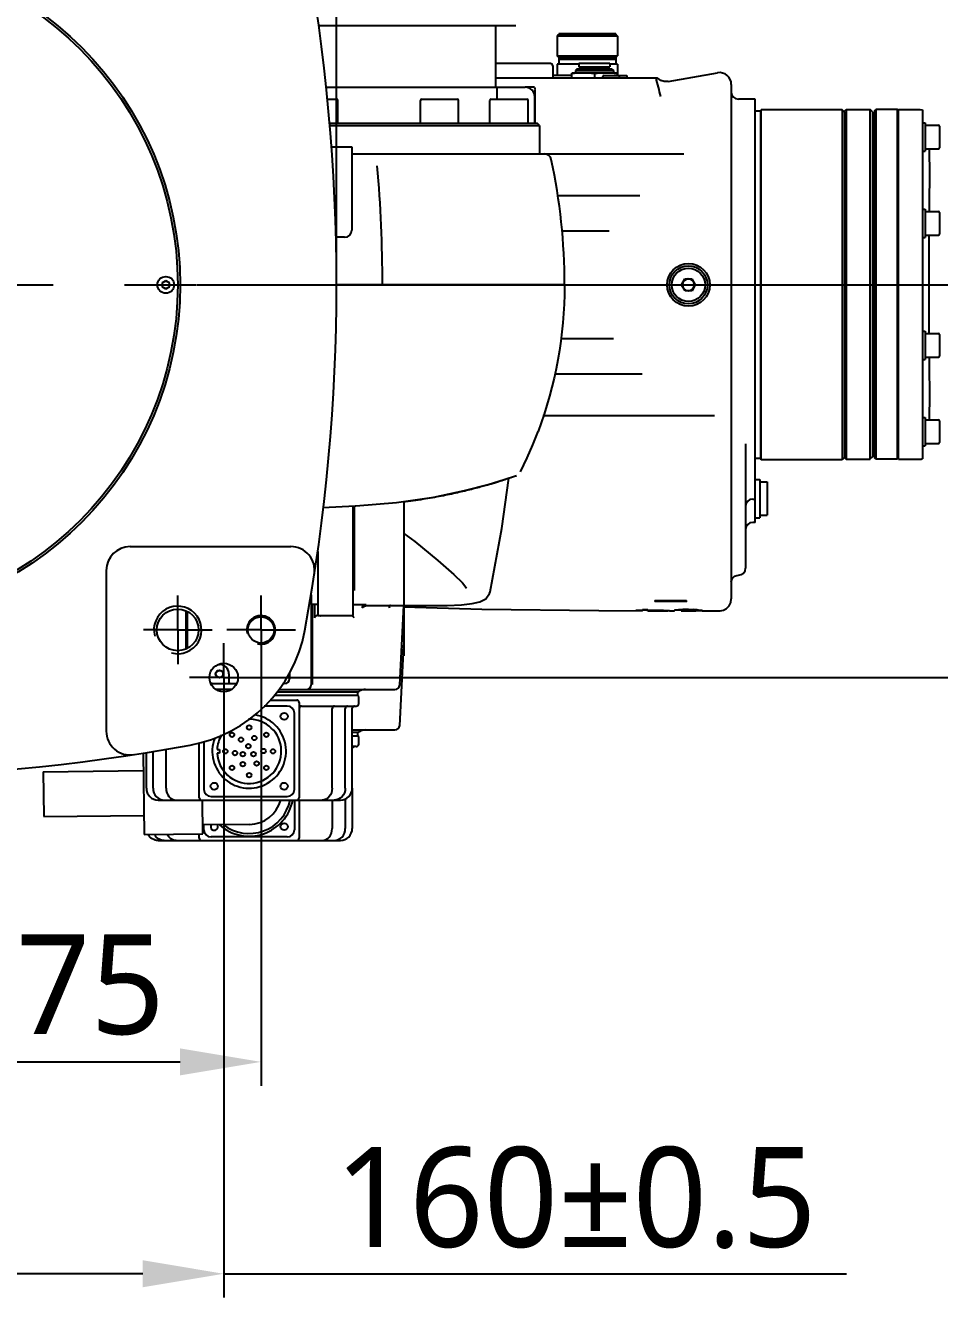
# Model space of a CAD drawing. Header units: millimetres. Extents: x 7426 to 8740, y 124 to 421.
# Drawn here: x 8008.53 to 8027.72, y 343.57 to 370.3 of the extents above; entities that cross this region are included whole.
import ezdxf

# ---------------------------------------------------------------- set-up
doc = ezdxf.new("R2010")
doc.units = ezdxf.units.MM
doc.linetypes.add('CENTER', pattern=[0.6, 0.375, -0.075, 0.075, -0.075])
for name, color, linetype in [('中心线', 7, 'Continuous'), ('外形图', 7, 'Continuous'), ('多重引线', 7, 'Continuous'), ('尺寸标注', 7, 'Continuous')]:
    doc.layers.add(name, color=color, linetype=linetype)
doc.styles.add('微软雅黑', font='msyh.ttc')
doc.dimstyles.new('尺寸标注_1_20比例', dxfattribs={"dimtxt": 2.1, "dimasz": 1.7, "dimexe": 0.5, "dimexo": 0.4, "dimgap": 0.5, "dimtad": 1, "dimdec": 1, "dimlfac": 20, "dimdsep": 46, "dimtxsty": '微软雅黑', "dimcen": 0.09, "dimadec": 0, "dimazin": 0, "dimtp": 0.01, "dimtm": 0.01, "dimtfac": 1, "dimtdec": 1, "dimtofl": 0, "dimtmove": 0, "dimatfit": 3, "dimfxl": 1, "dimtolj": 1, "dimarcsym": 0})

# ---------------------------------------------------------------- blocks, each defined once
blk = doc.blocks.new('*D992')
at = {"layer": 'Defpoints', "color": 0}
for p in [(8012.825, 373.095), (8028.594, 373.095), (8011.723, 364.845)]:
    blk.add_point(p, dxfattribs=at)
at = {"layer": '尺寸标注', "color": 0, "linetype": 'Continuous', "lineweight": -2}
for p, q in [((8028.594, 373.095), (8028.594, 386.177)), ((8013.225, 373.095), (8029.094, 373.095)), ((8028.594, 366.545), (8028.594, 371.395)), ((8012.123, 364.845), (8029.094, 364.845))]:
    blk.add_line(p, q, dxfattribs=at)
at = {"layer": '尺寸标注', "color": 0}
for points in [[(8028.877, 371.395), (8028.31, 371.395), (8028.594, 373.095)], [(8028.31, 366.545), (8028.877, 366.545), (8028.594, 364.845)]]:
    blk.add_solid(points, dxfattribs=at)
at = {"layer": '尺寸标注', "color": 0, "insert": (8025.911, 375.295), "char_height": 2.1, "attachment_point": 1, "rotation": 90, "style": '微软雅黑'}
blk.add_mtext('\\A1;\\A1;165{\\C256;±0.5}', dxfattribs=at)
blk = doc.blocks.new('*D993')
at = {"layer": 'Defpoints', "color": 0}
for p in [(8012.703, 373.095), (8012.689, 356.594), (8033.179, 356.594)]:
    blk.add_point(p, dxfattribs=at)
at = {"layer": '尺寸标注', "color": 0, "linetype": 'Continuous', "lineweight": -2}
for p, q in [((8033.179, 373.095), (8033.179, 386.271)), ((8013.103, 373.095), (8033.679, 373.095)), ((8033.179, 371.395), (8033.179, 358.294)), ((8013.089, 356.594), (8033.679, 356.594))]:
    blk.add_line(p, q, dxfattribs=at)
at = {"layer": '尺寸标注', "color": 0}
for points in [[(8033.462, 371.395), (8032.896, 371.395), (8033.179, 373.095)], [(8032.896, 358.294), (8033.462, 358.294), (8033.179, 356.594)]]:
    blk.add_solid(points, dxfattribs=at)
at = {"layer": '尺寸标注', "color": 0, "insert": (8030.507, 375.295), "char_height": 2.1, "attachment_point": 1, "rotation": 90, "style": '微软雅黑'}
blk.add_mtext('\\A1;\\A1;330{\\C256;±0.5}', dxfattribs=at)
blk = doc.blocks.new('*D994')
at = {"layer": 'Defpoints', "color": 0}
for p in [(8004.737, 357.756), (8013.473, 357.594), (8013.473, 348.519)]:
    blk.add_point(p, dxfattribs=at)
at = {"layer": '尺寸标注', "color": 0, "linetype": 'Continuous', "lineweight": -2}
for p, q in [((8004.737, 357.356), (8004.737, 348.019)), ((8013.473, 357.194), (8013.473, 348.019)), ((8006.437, 348.519), (8011.773, 348.519))]:
    blk.add_line(p, q, dxfattribs=at)
at = {"layer": '尺寸标注', "color": 0}
for points in [[(8006.437, 348.802), (8006.437, 348.236), (8004.737, 348.519)], [(8011.773, 348.236), (8011.773, 348.802), (8013.473, 348.519)]]:
    blk.add_solid(points, dxfattribs=at)
at = {"layer": '尺寸标注', "color": 0, "insert": (8009.105, 351.202), "char_height": 2.1, "attachment_point": 2, "style": '微软雅黑'}
blk.add_mtext('\\A1;\\A1;175', dxfattribs=at)
blk = doc.blocks.new('*D1231')
at = {"layer": 'Defpoints', "color": 0}
for p in [(8004.723, 364.845), (8012.689, 356.594), (8004.723, 344.067)]:
    blk.add_point(p, dxfattribs=at)
at = {"layer": '多重引线', "color": 0, "lineweight": -2}
for p, q in [((8004.723, 364.445), (8004.723, 343.567)), ((8012.689, 356.194), (8012.689, 343.567)), ((8010.989, 344.067), (8006.423, 344.067)), ((8012.689, 344.067), (8025.771, 344.067))]:
    blk.add_line(p, q, dxfattribs=at)
at = {"layer": '多重引线', "color": 0}
for points in [[(8006.423, 344.351), (8006.423, 343.784), (8004.723, 344.067)], [(8010.989, 343.784), (8010.989, 344.351), (8012.689, 344.067)]]:
    blk.add_solid(points, dxfattribs=at)
at = {"layer": '多重引线', "color": 0, "insert": (8020.08, 345.659), "char_height": 2.1, "attachment_point": 5, "style": '微软雅黑'}
blk.add_mtext('\\A1;\\A1;160±0.5', dxfattribs=at)
blk = doc.blocks.new('*D1245')
at = {"layer": 'Defpoints', "color": 0}
for p in [(8015.058, 388.664), (7992.822, 370.47), (8015.058, 364.845)]:
    blk.add_point(p, dxfattribs=at)
at = {"layer": '多重引线', "color": 0, "lineweight": -2}
for p, q in [((7992.822, 370.87), (7992.822, 389.164)), ((8015.058, 365.245), (8015.058, 389.164)), ((7994.522, 388.664), (8013.358, 388.664))]:
    blk.add_line(p, q, dxfattribs=at)
at = {"layer": '多重引线', "color": 0}
for points in [[(7994.522, 388.948), (7994.522, 388.381), (7992.822, 388.664)], [(8013.358, 388.381), (8013.358, 388.948), (8015.058, 388.664)]]:
    blk.add_solid(points, dxfattribs=at)
at = {"layer": '多重引线', "color": 0, "insert": (8003.94, 390.453), "char_height": 2.1, "attachment_point": 5, "style": '微软雅黑'}
blk.add_mtext('\\A1;\\A1;(444.7)', dxfattribs=at)

msp = doc.modelspace()

# ---------------------------------------------------------------- linework, layer by layer
at = {"layer": '中心线', "linetype": 'CENTER', "ltscale": 20}
msp.add_line((7989.6085, 364.8448), (8080.2305, 364.8448), dxfattribs=at)
at = {"layer": '外形图', "color": 0, "linetype": 'Continuous'}
for p, q in [((8014.6819, 370.2951), (8018.8231, 370.2951)), ((8018.3985, 370.2951), (8018.3985, 368.995)), ((8019.7136, 370.0951), (8019.6886, 370.0701)), ((8019.6886, 370.0701), (8019.6886, 369.6576)), ((8020.9586, 370.0701), (8019.6886, 370.0701)), ((8020.9336, 370.0951), (8019.7136, 370.0951)), ((8019.7261, 370.1201), (8019.7261, 370.0951)), ((8020.9211, 370.1201), (8019.7261, 370.1201)), ((8020.9211, 370.1201), (8020.9211, 370.0951)), ((8020.9336, 370.0951), (8020.9586, 370.0701)), ((8020.9586, 370.0701), (8020.9586, 369.6576)), ((8019.7261, 369.6201), (8019.6886, 369.6576)), ((8019.6886, 369.6576), (8020.9586, 369.6576)), ((8020.9211, 369.6201), (8020.9586, 369.6576)), ((8019.5486, 369.4951), (8018.3985, 369.4951)), ((8019.5986, 369.4451), (8019.5986, 369.195)), ((8019.6886, 369.4801), (8019.6886, 369.245)), ((8020.1486, 369.4801), (8019.6886, 369.4801)), ((8019.7261, 369.6201), (8019.7261, 369.4801)), ((8020.9211, 369.6201), (8019.7261, 369.6201)), ((8020.914, 369.5766), (8019.7332, 369.5766)), ((8020.1486, 369.4976), (8020.1486, 369.4226)), ((8020.7986, 369.4976), (8020.1486, 369.4976)), ((8020.1486, 369.4226), (8020.7986, 369.4226)), ((8020.2499, 369.4226), (8020.2499, 369.3776)), ((8020.6974, 369.4226), (8020.6974, 369.3776)), ((8020.7986, 369.4976), (8020.7986, 369.4226)), ((8020.9586, 369.4801), (8020.7986, 369.4801)), ((8020.9211, 369.6201), (8020.9211, 369.4801)), ((8020.9586, 369.4801), (8020.9586, 369.245)), ((8018.3985, 369.195), (8021.7902, 369.195)), ((8019.9986, 369.245), (8019.5986, 369.245)), ((8019.9986, 369.195), (8019.9986, 369.2951)), ((8020.9486, 369.2951), (8019.9986, 369.2951)), ((8020.1043, 369.3776), (8020.0736, 369.3469)), ((8020.0736, 369.3469), (8020.0736, 369.2951)), ((8020.0736, 369.3469), (8020.8736, 369.3469)), ((8020.843, 369.3776), (8020.1043, 369.3776)), ((8020.4736, 369.2754), (8020.4736, 369.195)), ((8020.6486, 369.195), (8020.6486, 369.22)), ((8020.6736, 369.245), (8021.1562, 369.245)), ((8020.843, 369.3776), (8020.8736, 369.3469)), ((8020.8736, 369.3469), (8020.8736, 369.2951)), ((8020.9486, 369.2951), (8020.9486, 369.245)), ((8020.9986, 369.195), (8020.9986, 369.22)), ((8021.1562, 369.245), (8021.1562, 369.195)), ((8021.8096, 369.1769), (8021.7914, 369.195)), ((8022.0259, 369.1175), (8023.0601, 369.3016)), ((8014.8333, 368.995), (8018.4235, 368.995)), ((8018.4235, 368.995), (8018.4235, 368.745)), ((8018.4235, 368.995), (8019.0226, 368.995)), ((8019.2141, 368.995), (8019.0226, 368.995)), ((8019.2226, 368.945), (8019.2226, 368.245)), ((8023.3488, 369.0546), (8023.3488, 358.2446)), ((8014.8621, 368.745), (8015.0606, 368.745)), ((8015.0856, 368.245), (8015.0856, 368.72)), ((8016.8186, 368.245), (8016.8186, 368.72)), ((8016.8436, 368.745), (8017.5936, 368.745)), ((8017.6186, 368.245), (8017.6186, 368.72)), ((8018.281, 368.245), (8018.281, 368.72)), ((8018.306, 368.745), (8019.056, 368.745)), ((8019.081, 368.245), (8019.081, 368.72)), ((8019.2226, 368.245), (8019.2226, 368.795)), ((8023.8488, 368.745), (8023.4988, 368.745)), ((8023.8488, 359.853), (8023.8488, 368.7449)), ((8023.9594, 368.495), (8023.8488, 368.495)), ((8023.9594, 368.495), (8023.9738, 368.52)), ((8023.9594, 368.495), (8023.9594, 361.1946)), ((8023.9738, 361.1696), (8023.9738, 368.52)), ((8025.6739, 368.52), (8023.9738, 368.52)), ((8025.6739, 368.52), (8025.6739, 361.1696)), ((8025.7239, 368.47), (8025.6739, 368.52)), ((8025.7118, 368.4807), (8025.7618, 368.5307)), ((8025.7239, 368.47), (8025.7239, 361.2196)), ((8025.7618, 368.5307), (8025.7618, 361.1825)), ((8025.7618, 368.5307), (8026.2618, 368.5307)), ((8026.2618, 361.1825), (8026.2618, 368.5307)), ((8026.3118, 368.4807), (8026.2618, 368.5307)), ((8026.3118, 368.4807), (8026.3118, 361.2317)), ((8026.3618, 368.5057), (8026.3868, 368.5307)), ((8026.3618, 361.2067), (8026.3618, 368.5056)), ((8026.3868, 368.5307), (8026.3868, 361.1817)), ((8026.8369, 368.5307), (8026.3868, 368.5307)), ((8026.8369, 361.1817), (8026.8369, 368.5307)), ((8026.8619, 368.5057), (8026.8369, 368.5307)), ((8026.8619, 361.1817), (8026.8619, 368.5307)), ((8026.8619, 368.5307), (8027.3119, 368.5307)), ((8027.3119, 368.5307), (8027.3619, 368.5221)), ((8027.3619, 368.5221), (8027.3619, 361.1903)), ((8014.9077, 368.245), (8019.2735, 368.245)), ((8014.9111, 368.195), (8019.3236, 368.195)), ((8017.4805, 368.245), (8017.4936, 368.245)), ((8019.3236, 368.195), (8019.2735, 368.245)), ((8019.3236, 368.195), (8019.3236, 367.595)), ((8027.3619, 368.2506), (8027.4219, 368.2506)), ((8027.4219, 368.2506), (8027.4219, 367.6506)), ((8027.4219, 368.2006), (8027.6969, 368.2006)), ((8027.7219, 368.1756), (8027.7219, 367.7256)), ((8026.3618, 367.8056), (8026.3118, 367.8056)), ((8014.9431, 367.745), (8015.3783, 367.745)), ((8015.3784, 367.745), (8015.3784, 365.9949)), ((8015.3784, 367.595), (8022.354, 367.595)), ((8027.3619, 367.6506), (8027.4219, 367.6506)), ((8027.4219, 367.7006), (8027.6969, 367.7006)), ((8019.6898, 366.7199), (8021.4286, 366.7199)), ((8027.3619, 366.4376), (8027.4219, 366.4376)), ((8027.4219, 366.4376), (8027.4219, 365.8375)), ((8027.4219, 366.3875), (8027.6969, 366.3875)), ((8027.7219, 366.3625), (8027.7219, 365.9125)), ((8020.7849, 365.9699), (8019.7889, 365.9699)), ((8015.2284, 365.8449), (8015.0421, 365.8449)), ((8027.3619, 365.8375), (8027.4219, 365.8375)), ((8027.4219, 365.8875), (8027.6969, 365.8875)), ((8011.4731, 364.9314), (8011.3981, 364.8881)), ((8011.3981, 364.8881), (8011.3981, 364.8015)), ((8011.5481, 364.8881), (8011.4731, 364.9314)), ((8011.5481, 364.8015), (8011.5481, 364.8881)), ((8019.8486, 364.8448), (8015.0546, 364.8448)), ((8019.8486, 364.8409), (8019.8486, 364.8448)), ((8019.8486, 364.8318), (8019.8486, 364.8409)), ((8022.3044, 364.8418), (8022.3739, 364.9683)), ((8022.3792, 364.7183), (8022.3044, 364.8418)), ((8022.3739, 364.9683), (8022.5182, 364.9713)), ((8022.5182, 364.9713), (8022.593, 364.8479)), ((8022.593, 364.8479), (8022.5235, 364.7214)), ((8011.3981, 364.8015), (8011.4731, 364.7582)), ((8011.4731, 364.7582), (8011.5481, 364.8015)), ((8022.5235, 364.7214), (8022.3792, 364.7183)), ((8027.3619, 363.8735), (8027.4219, 363.8735)), ((8027.4219, 363.8735), (8027.4219, 363.2734)), ((8027.4219, 363.8235), (8027.6969, 363.8235)), ((8027.7219, 363.7985), (8027.7219, 363.3484)), ((8019.7721, 363.7197), (8020.8739, 363.7197)), ((8027.3619, 363.2734), (8027.4219, 363.2734)), ((8027.4219, 363.3234), (8027.6969, 363.3234)), ((8021.4748, 362.9697), (8019.6364, 362.9697)), ((8022.9946, 362.0946), (8019.394, 362.0946)), ((8026.3618, 361.9054), (8026.3118, 361.9054)), ((8027.3619, 362.0604), (8027.4219, 362.0604)), ((8027.4219, 362.0604), (8027.4219, 361.4603)), ((8027.4219, 362.0104), (8027.6969, 362.0104)), ((8027.7219, 361.9854), (8027.7219, 361.5353)), ((8019.1832, 361.4848), (8019.2917, 361.7612)), ((8023.6488, 361.5075), (8023.6488, 358.8945)), ((8027.3619, 361.4603), (8027.4219, 361.4603)), ((8027.4219, 361.5103), (8027.6969, 361.5103)), ((8023.9594, 361.1946), (8023.8488, 361.1946)), ((8023.9594, 361.1946), (8023.9738, 361.1696)), ((8025.6739, 361.1696), (8023.9738, 361.1696)), ((8025.7239, 361.2196), (8025.6739, 361.1696)), ((8025.736, 361.2075), (8025.7239, 361.2196)), ((8025.7618, 361.1825), (8026.2618, 361.1825)), ((8026.2997, 361.2196), (8026.2876, 361.2075)), ((8026.3118, 361.2317), (8026.2997, 361.2196)), ((8026.3868, 361.1817), (8026.3618, 361.2067)), ((8026.8369, 361.1817), (8026.3868, 361.1817)), ((8026.8494, 361.1942), (8026.8369, 361.1817)), ((8026.8619, 361.2067), (8026.8494, 361.1942)), ((8026.8619, 361.1817), (8027.3119, 361.1817)), ((8018.7735, 360.818), (8018.8397, 360.8399)), ((8018.7936, 360.8237), (8018.8204, 360.833)), ((8018.8204, 360.833), (8018.8384, 360.8394)), ((8018.8309, 360.8371), (8018.8322, 360.8375)), ((8018.8394, 360.8397), (8018.8395, 360.8397)), ((8018.5633, 360.7471), (8018.5941, 360.757)), ((8018.5782, 360.7538), (8018.7735, 360.818)), ((8018.5941, 360.757), (8018.6227, 360.7664)), ((8018.6227, 360.7664), (8018.6492, 360.7751)), ((8018.6492, 360.7751), (8018.6852, 360.787)), ((8018.6852, 360.787), (8018.7168, 360.7976)), ((8018.7168, 360.7976), (8018.7527, 360.8097)), ((8018.7527, 360.8097), (8018.7936, 360.8237)), ((8023.8488, 360.753), (8023.9488, 360.753)), ((8023.9488, 360.753), (8023.9488, 359.953)), ((8023.9488, 360.703), (8024.0988, 360.703)), ((8024.0988, 360.703), (8024.0988, 360.003)), ((8023.7988, 360.3446), (8023.8488, 360.3446)), ((8014.7722, 360.1662), (8015.4505, 360.2022)), ((8015.3983, 360.1994), (8015.3983, 357.8994)), ((8015.4305, 360.2011), (8015.4305, 358.4194)), ((8015.4504, 360.2022), (8015.4553, 360.2024)), ((8015.4561, 360.2024), (8015.4603, 360.2026)), ((8016.4734, 360.2922), (8016.4734, 357.8994)), ((8023.8488, 359.853), (8023.7988, 359.853)), ((8023.8488, 359.953), (8023.9488, 359.953)), ((8023.9488, 360.003), (8024.0988, 360.003)), ((8010.7231, 359.3445), (8014.0991, 359.3445)), ((8014.6633, 359.2425), (8014.6633, 357.8994)), ((8010.223, 358.8445), (8010.223, 355.4684)), ((8017.7034, 358.5853), (8017.7027, 358.5861)), ((8017.7034, 358.5853), (8017.7754, 358.4947)), ((8017.7754, 358.4947), (8017.7885, 358.4708)), ((8014.5233, 358.3344), (8014.5233, 356.4443)), ((8021.7437, 358.2135), (8021.7437, 358.1885)), ((8021.7437, 358.2135), (8022.4105, 358.2127)), ((8022.4105, 358.1877), (8021.7437, 358.1885)), ((8022.4105, 358.1877), (8022.4105, 358.2127)), ((8011.8937, 357.9926), (8011.8939, 357.1963)), ((8011.9231, 357.9792), (8011.9231, 357.2096)), ((8014.5524, 356.447), (8014.5528, 358.1294)), ((8014.5922, 358.1294), (8014.5528, 358.1294)), ((8014.5922, 358.1294), (8014.5922, 357.852)), ((8014.6633, 357.8994), (8015.3983, 357.8994)), ((8014.7153, 357.8872), (8014.7211, 357.8936)), ((8014.7211, 357.8936), (8014.7295, 357.8977)), ((8015.4304, 358.1294), (8015.609, 358.1294)), ((8015.6041, 358.062), (8015.6089, 358.1294)), ((8015.6089, 358.1294), (8015.6824, 358.1268)), ((8015.7004, 358.1094), (8016.4734, 358.1094)), ((8016.1671, 358.062), (8016.1683, 358.0827)), ((8016.1683, 358.0827), (8016.1692, 358.0989)), ((8016.3848, 356.4391), (8016.4723, 358.1095)), ((8016.4613, 357.8994), (8016.4734, 357.8994)), ((8016.4734, 357.8994), (8016.4734, 357.0494)), ((8016.4736, 358.115), (8016.6583, 358.1096)), ((8016.6583, 358.1096), (8017.0439, 358.1057)), ((8017.0439, 358.1057), (8017.0439, 358.1057)), ((8020.5693, 357.9994), (8021.4864, 357.9959)), ((8021.3461, 358.0064), (8021.3461, 358.0017)), ((8021.3461, 358.0064), (8021.4864, 358.0061)), ((8021.3928, 358.0016), (8021.3461, 358.0017)), ((8021.4396, 358.0014), (8021.3928, 358.0016)), ((8021.4864, 358.0013), (8021.4396, 358.0014)), ((8021.4864, 357.996), (8021.4864, 358.0221)), ((8021.4864, 358.0221), (8021.5975, 358.0218)), ((8021.5741, 358.0091), (8021.4864, 358.0093)), ((8021.5741, 358.0091), (8021.5741, 358.0218)), ((8021.5975, 357.9957), (8021.5975, 358.0218)), ((8021.5975, 358.0058), (8021.925, 358.0053)), ((8021.925, 358.0005), (8021.5975, 358.0011)), ((8021.5975, 357.9957), (8021.7369, 357.9954)), ((8021.925, 358.0005), (8021.925, 358.0054)), ((8021.925, 358.0053), (8022.0479, 358.0051)), ((8022.0478, 357.9949), (8022.159, 357.9948)), ((8022.0479, 358.0003), (8022.0479, 358.0051)), ((8022.159, 358), (8022.159, 357.9948)), ((8022.2038, 358.0074), (8022.1783, 358.0074)), ((8022.2935, 358.0073), (8022.2038, 358.0074)), ((8022.2935, 357.9947), (8022.2935, 358.019)), ((8022.2935, 357.9947), (8022.6034, 357.9946)), ((8022.4514, 358.0223), (8022.4574, 358.0223)), ((8022.4572, 358.0122), (8022.4515, 358.0122)), ((8022.4572, 358.0122), (8022.4572, 358.0223)), ((8022.6034, 358.0009), (8022.6034, 358.0185)), ((8022.738, 357.9978), (8022.6034, 357.9978)), ((8022.738, 357.9945), (8023.0987, 357.9944)), ((8016.3848, 355.5891), (8016.4723, 357.2594)), ((8016.4278, 357.2594), (8016.4734, 357.2594)), ((8012.5757, 356.8694), (8012.5982, 356.8694)), ((8016.4613, 357.0494), (8016.4734, 357.0494)), ((8012.7982, 356.6693), (8012.7982, 356.4943)), ((8014.0733, 356.697), (8014.0733, 356.5693)), ((8012.4732, 356.4693), (8012.9576, 356.4693)), ((8012.8507, 356.3443), (8012.5267, 356.3443)), ((8013.8086, 356.2943), (8015.5125, 356.2943)), ((8013.8438, 356.3443), (8016.2849, 356.3443)), ((8013.9733, 356.4693), (8013.9317, 356.4693)), ((8015.4983, 356.2943), (8015.4983, 356.2193)), ((8013.6632, 356.1193), (8014.2233, 356.1193)), ((8015.4983, 356.2193), (8013.7558, 356.2193)), ((8014.2733, 356.0693), (8014.2733, 354.0692)), ((8015.5233, 356.0443), (8015.5233, 356.1943)), ((8014.0233, 355.9943), (8013.5382, 355.9943)), ((8014.1733, 354.2442), (8014.1733, 355.8443)), ((8014.3233, 355.9943), (8015.4733, 355.9943)), ((8014.9668, 354.2692), (8014.9668, 355.9443)), ((8015.2413, 354.2692), (8015.2413, 355.9443)), ((8015.3879, 354.2692), (8015.3879, 355.9443)), ((8015.3879, 355.4943), (8016.2849, 355.4943)), ((8012.1732, 354.0692), (8012.1732, 355.2264)), ((8012.2732, 355.2539), (8012.2732, 354.2442)), ((8015.3879, 355.4443), (8015.5125, 355.4443)), ((8015.3879, 355.3693), (8015.4983, 355.3693)), ((8015.4983, 355.4443), (8015.4983, 355.3693)), ((8015.5233, 355.1943), (8015.5233, 355.3443)), ((8010.9958, 355.0059), (8011.0161, 353.2929)), ((8011.0646, 354.2692), (8011.0646, 355.0171)), ((8011.2051, 354.2692), (8011.2051, 355.0397)), ((8011.4796, 354.2692), (8011.4796, 355.0854)), ((8012.5492, 355.0818), (8012.5982, 355.0818)), ((8012.5982, 355.0068), (8012.5492, 355.0068)), ((8012.5982, 355.0818), (8012.5982, 355.0068)), ((8015.4733, 355.1443), (8015.3879, 355.1443)), ((8008.9002, 354.6129), (8011.0002, 354.6379)), ((8008.9002, 354.6129), (8008.9114, 353.6729)), ((8015.3879, 354.2692), (8015.3879, 353.4192)), ((8011.3129, 354.0192), (8011.4317, 354.0192)), ((8011.4399, 354.0192), (8014.7581, 354.0192)), ((8012.2511, 353.3075), (8012.2427, 354.0192)), ((8012.4232, 354.0942), (8014.0233, 354.0942)), ((8014.1733, 354.0192), (8014.1733, 353.3942)), ((8014.2733, 354.0192), (8014.2733, 353.2192)), ((8014.7589, 354.0192), (8015.0066, 354.0192)), ((8014.9668, 354.0192), (8014.9668, 353.4192)), ((8015.0147, 354.0192), (8015.14, 354.0192)), ((8015.2413, 354.0433), (8015.2413, 353.4192)), ((8008.9114, 353.6729), (8011.0113, 353.6979)), ((8013.2313, 353.5092), (8012.2489, 353.4975)), ((8012.2732, 353.3942), (8012.2732, 353.4978)), ((8011.0161, 353.2929), (8012.2511, 353.3075)), ((8011.3129, 353.1692), (8011.4317, 353.1692)), ((8011.4399, 353.1692), (8014.7581, 353.1692)), ((8012.1732, 353.2192), (8012.1732, 353.3066)), ((8014.0233, 353.2442), (8012.4232, 353.2442)), ((8014.7589, 353.1692), (8015.0066, 353.1692)), ((8015.0147, 353.1692), (8015.14, 353.1692))]:
    msp.add_line(p, q, dxfattribs=at)
at = {"layer": '外形图', "color": 0}
for p, q in [((8011.7231, 357.5944), (8011.7231, 358.3152)), ((8013.4732, 357.5944), (8013.4732, 358.3152)), ((8011.7231, 357.5944), (8011.0024, 357.5944)), ((8011.7231, 357.5944), (8011.7231, 356.8736)), ((8011.7231, 357.5944), (8012.4439, 357.5944)), ((8013.4732, 357.5944), (8012.7525, 357.5944)), ((8013.4732, 357.5944), (8013.4732, 356.8736)), ((8013.4732, 357.5944), (8014.194, 357.5944)), ((8012.6887, 356.5943), (8012.6887, 357.3151)), ((8012.6887, 356.5943), (8011.9679, 356.5943)), ((8012.6887, 356.5943), (8012.6887, 355.8736)), ((8012.6887, 356.5943), (8013.4095, 356.5943))]:
    msp.add_line(p, q, dxfattribs=at)
at = {"layer": '外形图', "color": 0, "linetype": 'Continuous'}
for points in [[(8022.0259, 369.1175), (8022.0104, 369.1149), (8021.9415, 369.1151), (8021.8718, 369.1358), (8021.8096, 369.1769)], [(8018.9243, 360.9146), (8019.0634, 361.2077), (8019.1832, 361.4848)], [(8015.4604, 360.2026), (8016.3209, 360.2697), (8017.1049, 360.3852), (8017.7477, 360.521), (8018.2395, 360.6507), (8018.5782, 360.7538)], [(8016.4734, 360.2892), (8016.5098, 360.2937), (8016.5639, 360.3007), (8016.6174, 360.3079), (8016.6703, 360.3152), (8016.7226, 360.3227), (8016.7743, 360.3303), (8016.8254, 360.3381), (8016.8759, 360.346), (8016.9258, 360.354), (8016.975, 360.3622), (8017.0236, 360.3704), (8017.0716, 360.3788), (8017.119, 360.3872), (8017.1657, 360.3958), (8017.2117, 360.4044), (8017.2571, 360.4131), (8017.3018, 360.4218), (8017.3459, 360.4306), (8017.3893, 360.4394), (8017.432, 360.4483), (8017.4741, 360.4572), (8017.5155, 360.4661), (8017.5562, 360.475), (8017.5962, 360.4839), (8017.6356, 360.4929), (8017.6742, 360.5018), (8017.7122, 360.5107), (8017.7495, 360.5195), (8017.7861, 360.5284), (8017.822, 360.5372), (8017.8572, 360.5459), (8017.8917, 360.5546), (8017.9255, 360.5632), (8017.9587, 360.5718), (8017.9911, 360.5802), (8018.0228, 360.5886), (8018.0539, 360.5969), (8018.0843, 360.6052), (8018.1139, 360.6133), (8018.1429, 360.6213), (8018.1712, 360.6292), (8018.1989, 360.637), (8018.2258, 360.6447), (8018.252, 360.6522), (8018.2776, 360.6596), (8018.3024, 360.6669), (8018.3265, 360.674), (8018.3499, 360.681), (8018.3726, 360.6878), (8018.3947, 360.6945), (8018.416, 360.701), (8018.4366, 360.7073), (8018.4566, 360.7135), (8018.4759, 360.7195), (8018.4946, 360.7253), (8018.5127, 360.731), (8018.5302, 360.7365), (8018.5633, 360.7471)], [(8018.2843, 358.3955), (8018.5311, 359.727), (8018.6777, 360.7845)], [(8016.4734, 359.6176), (8016.7037, 359.4513), (8017.188, 359.0556), (8017.5237, 358.7613), (8017.7027, 358.5861)], [(8023.3488, 358.5945), (8023.3574, 358.6446), (8023.382, 358.6886), (8023.4188, 358.7213), (8023.4619, 358.7399), (8023.4988, 358.7445)], [(8023.4988, 358.7445), (8023.5565, 358.756), (8023.6054, 358.789), (8023.638, 358.8385), (8023.6488, 358.8945)], [(8017.0439, 358.1057), (8017.3851, 358.11), (8017.6817, 358.1244), (8017.9045, 358.1493), (8018.0668, 358.1873), (8018.1904, 358.2501), (8018.274, 358.3601), (8018.2847, 358.3977)], [(8023.0987, 357.9944), (8023.1164, 357.9951), (8023.1854, 358.0099), (8023.2508, 358.046), (8023.3037, 358.1013), (8023.3375, 358.1701), (8023.3488, 358.2444)], [(8016.4734, 358.0824), (8018.1091, 358.0291), (8020.5693, 357.9994)]]:
    msp.add_lwpolyline(points, dxfattribs=at)
for centre, radius in [((8004.7227, 364.8448), 7.0504), ((8004.7227, 364.8448), 7.0004), ((8022.4487, 364.8448), 0.45), ((8022.4487, 364.8448), 0.4), ((8022.4487, 364.8448), 0.35), ((8011.4731, 364.8448), 0.175), ((8011.4731, 364.8448), 0.075), ((8011.7231, 357.5944), 0.4375), ((8013.4732, 357.5944), 0.275), ((8012.6887, 356.5943), 0.3), ((8012.5982, 356.6693), 0.08), ((8012.5982, 356.6693), 0.075), ((8013.9572, 355.7783), 0.075), ((8013.2232, 355.5443), 0.0475), ((8012.8638, 355.3919), 0.0475), ((8013.0512, 355.29), 0.0475), ((8013.333, 355.3235), 0.0475), ((8013.5826, 355.3919), 0.0475), ((8012.7232, 355.0443), 0.0475), ((8012.9255, 355.007), 0.0475), ((8013.091, 354.985), 0.0475), ((8013.2059, 355.1529), 0.0475), ((8013.3146, 354.985), 0.0475), ((8013.5231, 355.0514), 0.0475), ((8013.7232, 355.0443), 0.0475), ((8012.8638, 354.6966), 0.0475), ((8013.091, 354.7749), 0.0475), ((8013.3804, 354.7887), 0.0475), ((8013.5826, 354.6966), 0.0475), ((8013.2232, 354.5442), 0.0475), ((8012.4892, 354.3102), 0.075), ((8013.9572, 354.3102), 0.075), ((8013.9572, 353.4602), 0.075)]:
    msp.add_circle(centre, radius, dxfattribs=at)
for centre, radius, start, end in [((7975.0553, 364.8448), 40.0022, 349.53729, 10.46271), ((8019.5486, 369.4451), 0.05, 0, 89.99679), ((8020.6736, 369.22), 0.025, 90, 180), ((8020.9736, 369.22), 0.025, 0, 90), ((8045.4494, 375.1911), 24.4354, 194.20442, 195.15077), ((8023.0988, 369.0546), 0.25, 0, 98.8916), ((8019.0226, 368.795), 0.2, 359.99571, 89.99496), ((8023.4988, 368.895), 0.15, 180, 270), ((8015.0606, 368.72), 0.025, 0, 90), ((8016.8436, 368.72), 0.025, 90, 180), ((8017.5936, 368.72), 0.025, 0, 90), ((8018.306, 368.72), 0.025, 90, 180), ((8019.056, 368.72), 0.025, 0, 90), ((8027.6969, 368.1756), 0.025, 0, 90), ((8019.4218, 367.4449), 0.15, 12.1532, 90), ((8027.6969, 367.7256), 0.025, 270, 0), ((7987.9958, 364.8577), 28.0274, 359.97373, 5.0914), ((8007.3479, 364.8448), 12.5007, 0, 12.1532), ((8027.6969, 366.3625), 0.025, 0, 90), ((8015.2284, 365.9949), 0.15, 270, 0), ((8027.6969, 365.9125), 0.025, 270, 0), ((8150.6116, 364.7564), 123.1174, 179.473477, 179.953915), ((8022.4487, 364.8448), 0.125, 91.21135, 270.0553), ((8022.4487, 364.8448), 0.125, 271.21135, 90.0553), ((8135.8483, 364.8816), 108.3541, 180.013841, 180.559713), ((8027.6969, 363.7985), 0.025, 0, 90), ((8027.6969, 363.3484), 0.025, 270, 0), ((8027.6969, 361.9854), 0.025, 0, 90), ((8027.6969, 361.5353), 0.025, 270, 0), ((8033.254, 368.936), 10.7819, 225.79103, 225.98178), ((8018.7696, 368.936), 10.7819, 314.01822, 314.20897), ((8027.3119, 361.3319), 0.1502, 270.0088, 279.73067), ((8027.3118, 361.3319), 0.1502, 279.74827, 289.46922), ((8023.7988, 360.1945), 0.15, 90, 180), ((8023.7988, 359.703), 0.15, 90, 180), ((8010.7231, 358.8445), 0.5, 90, 180), ((8014.0991, 358.8445), 0.5, 351.26302, 90), ((8011.7231, 357.5944), 0.5, 255, 195), ((8013.4732, 357.5944), 0.3, 255, 195), ((8021.8736, 361.1972), 3.2021, 264.6342, 265.03654), ((8021.7427, 361.2459), 3.2505, 269.89904, 271.2873), ((8021.742, 361.2755), 3.2801, 271.28697, 272.13183), ((8021.8692, 361.1001), 3.1049, 269.03884, 269.90674), ((8021.8691, 361.0864), 3.0912, 269.90762, 271.03901), ((8021.868, 361.1376), 3.1425, 271.04348, 273.28196), ((8022.4516, 355.1515), 2.8607, 90.00313, 91.08974), ((8022.4807, 355.596), 2.426, 87.05601, 88.40574), ((8022.4989, 355.9542), 2.0673, 86.35868, 87.04991), ((8011.4421, 358.1254), 3.0002, 280.46271, 349.53729), ((8012.5982, 356.6693), 0.2, 0.00013, 90), ((8013.9733, 356.5693), 0.1, 270, 0), ((8012.4732, 356.5693), 0.1, 226.87159, 270), ((8012.8232, 356.4943), 0.025, 180, 270), ((8014.4233, 356.4443), 0.1, 270, 0), ((8015.4035, 356.5193), 0.25, 295.84193, 301.78833), ((8015.6669, 356.0943), 0.25, 90, 121.78833), ((8016.2849, 356.4443), 0.1, 270, 357), ((8014.2233, 356.0693), 0.05, 0, 90), ((8015.4733, 356.0443), 0.05, 270, 0), ((8015.4983, 356.1943), 0.025, 0, 90), ((8013.2232, 355.0443), 0.775, 158.91544, 81.26002), ((8014.0233, 355.8443), 0.15, 0, 90), ((8014.3233, 355.9443), 0.05, 90, 180), ((8015.0168, 355.9443), 0.05, 90, 180), ((8015.2914, 355.9443), 0.05, 90, 180), ((8015.4375, 355.9451), 0.0492, 90.04551, 101.29351), ((8013.2232, 355.0443), 0.675, 183.18474, 91.03261), ((8015.6669, 355.2443), 0.25, 90, 121.78833), ((8016.2849, 355.5943), 0.1, 270, 357), ((8010.7231, 355.4684), 0.5, 180, 278.73698), ((8013.2232, 355.0443), 0.675, 149.55959, 176.81526), ((8015.4983, 355.3443), 0.025, 0, 90), ((8015.4035, 355.6693), 0.25, 295.84193, 301.78833), ((8004.7227, 394.5122), 40.0022, 259.53729, 280.46271), ((8015.4375, 355.0951), 0.0492, 90.04551, 101.29351), ((8015.4733, 355.1943), 0.05, 270, 0), ((8011.779, 354.2692), 0.2994, 180.0001, 180.53384), ((8012.4232, 354.2442), 0.15, 180, 270), ((8014.0233, 354.2442), 0.15, 270, 0), ((8014.6674, 354.2692), 0.2994, 359.46616, 359.9999), ((8012.2232, 354.0692), 0.05, 180, 270), ((8013.2232, 354.1942), 0.9326, 228.24085, 349.1486), ((8013.2232, 354.1942), 0.8775, 232.08321, 348.47153), ((8013.2232, 354.1942), 0.685, 270.68063, 345.13988), ((8014.2233, 354.0692), 0.05, 270, 0), ((8012.4232, 353.3942), 0.15, 180, 270), ((8012.4892, 353.4602), 0.075, 147.54358, 33.81995), ((8014.0233, 353.3942), 0.15, 270, 0), ((8014.6686, 353.4192), 0.2982, 359.36074, 359.99983), ((8012.2232, 353.2192), 0.05, 180, 270), ((8014.2233, 353.2192), 0.05, 270, 0)]:
    msp.add_arc(centre, radius, start, end, dxfattribs=at)
for points in [[(8020.2361, 369.2951), (8020.1567, 369.2951), (8020.0771, 369.2875), (8019.9986, 369.2754)], [(8020.4736, 369.2754), (8020.3951, 369.2875), (8020.3155, 369.2951), (8020.2361, 369.2951)], [(8020.7111, 369.2951), (8020.6317, 369.2951), (8020.5521, 369.2875), (8020.4736, 369.2754)], [(8020.9486, 369.2754), (8020.8701, 369.2875), (8020.7906, 369.2951), (8020.7111, 369.2951)], [(8019.2141, 368.995), (8019.2195, 368.9797), (8019.2246, 368.9617), (8019.2189, 368.9464)], [(8019.8486, 364.8318), (8019.847, 363.7915), (8019.6554, 362.7357), (8019.2917, 361.7612)], [(8015.681, 358.1073), (8015.6872, 358.1087), (8015.6939, 358.11), (8015.7001, 358.1084)], [(8016.1637, 358.083), (8016.1632, 358.0759), (8016.1647, 358.0687), (8016.1671, 358.062)], [(8022.4514, 358.0223), (8022.3992, 358.0223), (8022.3471, 358.0216), (8022.295, 358.0191)], [(8022.5098, 358.0115), (8022.4923, 358.012), (8022.4748, 358.0122), (8022.4572, 358.0122)], [(8022.4574, 358.0223), (8022.4877, 358.0222), (8022.5179, 358.0219), (8022.5482, 358.021)], [(8015.4375, 355.9943), (8015.431, 355.9943), (8015.4243, 355.993), (8015.4183, 355.9904)], [(8015.4375, 355.1443), (8015.431, 355.1443), (8015.4243, 355.1429), (8015.4183, 355.1404)]]:
    msp.add_open_spline(points, degree=3, dxfattribs=at)
for points, knots in [([(8027.5049, 367.7078), (8027.506, 367.6371), (8027.5107, 367.1976), (8027.5075, 366.7581), (8027.5041, 366.3894)], [0, 0, 0, 0, 0.1609623, 1, 1, 1, 1]), ([(8027.5041, 363.3216), (8027.5055, 363.1762), (8027.5092, 362.7367), (8027.5094, 362.2972), (8027.5049, 362.0032)], [0, 0, 0, 0, 0.3308601, 1, 1, 1, 1]), ([(8014.5234, 358.1281), (8014.5236, 358.1288), (8014.5275, 358.1281), (8014.5355, 358.13), (8014.5457, 358.1293), (8014.5528, 358.1294)], [0, 0, 0, 0, 0.0721788, 0.2747099, 1, 1, 1, 1]), ([(8014.6633, 358.1281), (8014.6633, 358.1302), (8014.6512, 358.1289), (8014.6394, 358.1302), (8014.616, 358.1296), (8014.6004, 358.1297), (8014.5922, 358.1294)], [0, 0, 0, 0, 0.0876225, 0.3252725, 0.6567309, 1, 1, 1, 1]), ([(8014.6523, 357.8986), (8014.6409, 357.8953), (8014.6197, 357.8794), (8014.6013, 357.8622), (8014.5922, 357.852)], [0, 0, 0, 0, 0.4652714, 1, 1, 1, 1]), ([(8014.6573, 357.8994), (8014.6565, 357.8994), (8014.6548, 357.8992), (8014.6531, 357.8988), (8014.6523, 357.8986)], [0, 0, 0, 0, 0.4620485, 1, 1, 1, 1]), ([(8015.3983, 358.1268), (8015.3983, 358.1276), (8015.4026, 358.1274), (8015.4112, 358.1294), (8015.4225, 358.1292), (8015.4304, 358.1294)], [0, 0, 0, 0, 0.0693689, 0.2642963, 1, 1, 1, 1]), ([(8015.4302, 357.852), (8015.422, 357.8602), (8015.411, 357.8741), (8015.3984, 357.8902), (8015.3983, 357.8972)], [0, 0, 0, 0, 0.6249161, 1, 1, 1, 1]), ([(8015.6041, 358.062), (8015.609, 358.0668), (8015.6314, 358.0865), (8015.6585, 358.1022), (8015.681, 358.1073)], [0, 0, 0, 0, 0.2297871, 1, 1, 1, 1]), ([(8016.1915, 358.1094), (8016.184, 358.1094), (8016.1687, 358.1042), (8016.164, 358.0894), (8016.1637, 358.083)], [0, 0, 0, 0, 0.5360991, 1, 1, 1, 1]), ([(8022.295, 358.0191), (8022.2581, 358.0173), (8022.2205, 358.0098), (8022.1625, 358.0083), (8022.159, 358)], [0, 0, 0, 0, 0.8033398, 1, 1, 1, 1]), ([(8022.3972, 358.0117), (8022.3679, 358.0111), (8022.3406, 358.0076), (8022.2951, 358.0056), (8022.2935, 358.0001)], [0, 0, 0, 0, 0.8364017, 1, 1, 1, 1]), ([(8022.6034, 358.0009), (8022.6022, 358.0067), (8022.5586, 358.0055), (8022.5354, 358.0108), (8022.5098, 358.0115)], [0, 0, 0, 0, 0.1896412, 1, 1, 1, 1]), ([(8022.6302, 358.0173), (8022.6594, 358.0155), (8022.689, 358.0095), (8022.7354, 358.007), (8022.738, 358.0001)], [0, 0, 0, 0, 0.7989829, 1, 1, 1, 1]), ([(8014.7122, 357.8781), (8014.7122, 357.8791), (8014.7124, 357.8809), (8014.713, 357.8826), (8014.7135, 357.8833)], [0, 0, 0, 0, 0.5360972, 1, 1, 1, 1]), ([(8014.7135, 357.8833), (8014.7138, 357.8838), (8014.7145, 357.8847), (8014.7155, 357.8852), (8014.7161, 357.8853)], [0, 0, 0, 0, 0.5027211, 1, 1, 1, 1]), ([(8015.3879, 355.9443), (8015.3879, 355.9555), (8015.3958, 355.9787), (8015.4169, 355.9912), (8015.4279, 355.9934)], [0, 0, 0, 0, 0.5012812, 1, 1, 1, 1]), ([(8015.3879, 355.0943), (8015.3879, 355.1055), (8015.3958, 355.1286), (8015.4169, 355.1411), (8015.4279, 355.1433)], [0, 0, 0, 0, 0.5012812, 1, 1, 1, 1]), ([(8011.0646, 354.2692), (8011.0646, 354.2055), (8011.1172, 354.073), (8011.2495, 354.0192), (8011.3129, 354.0192)], [0, 0, 0, 0, 0.5010034, 1, 1, 1, 1]), ([(8011.2051, 354.2692), (8011.2051, 354.2062), (8011.2512, 354.0767), (8011.3791, 354.0192), (8011.4399, 354.0192)], [0, 0, 0, 0, 0.5089924, 1, 1, 1, 1]), ([(8011.4796, 354.2664), (8011.4802, 354.2054), (8011.5101, 354.1107), (8011.6029, 354.0335), (8011.6604, 354.0192), (8011.6883, 354.0192)], [0, 0, 0, 0, 0.5182768, 0.7633495, 1, 1, 1, 1]), ([(8014.9668, 354.2664), (8014.9662, 354.2054), (8014.9363, 354.1107), (8014.8435, 354.0335), (8014.786, 354.0192), (8014.7581, 354.0192)], [0, 0, 0, 0, 0.5182768, 0.7633495, 1, 1, 1, 1]), ([(8015.2413, 354.2692), (8015.2413, 354.2062), (8015.1952, 354.0767), (8015.0673, 354.0192), (8015.0066, 354.0192)], [0, 0, 0, 0, 0.5089924, 1, 1, 1, 1]), ([(8015.14, 354.0192), (8015.2033, 354.0192), (8015.3355, 354.0731), (8015.3879, 354.2055), (8015.3879, 354.2692)], [0, 0, 0, 0, 0.4984811, 1, 1, 1, 1]), ([(8014.7581, 353.1692), (8014.8134, 353.1692), (8014.931, 353.2332), (8014.9661, 353.3549), (8014.9668, 353.4158)], [0, 0, 0, 0, 0.4755576, 1, 1, 1, 1]), ([(8015.0066, 353.1692), (8015.0673, 353.1692), (8015.1952, 353.2266), (8015.2413, 353.3562), (8015.2413, 353.4192)], [0, 0, 0, 0, 0.4910122, 1, 1, 1, 1]), ([(8015.14, 353.1692), (8015.2033, 353.1692), (8015.3355, 353.223), (8015.3879, 353.3555), (8015.3879, 353.4192)], [0, 0, 0, 0, 0.4984813, 1, 1, 1, 1]), ([(8011.3129, 353.1692), (8011.2701, 353.1692), (8011.1828, 353.1924), (8011.1195, 353.2566), (8011.0981, 353.2938)], [0, 0, 0, 0, 0.4993987, 1, 1, 1, 1]), ([(8011.4399, 353.1692), (8011.399, 353.1692), (8011.3149, 353.1933), (8011.2564, 353.2575), (8011.2365, 353.2941)], [0, 0, 0, 0, 0.4946627, 1, 1, 1, 1]), ([(8011.6883, 353.1692), (8011.6507, 353.1692), (8011.5719, 353.1963), (8011.5227, 353.2611), (8011.5059, 353.2973)], [0, 0, 0, 0, 0.4852296, 1, 1, 1, 1])]:
    msp.add_open_spline(points, degree=3, knots=knots, dxfattribs=at)

# ---------------------------------------------------------------- dimensions: what is measured, and where the dimension line sits
at = {"layer": '多重引线'}
dim = msp.add_linear_dim(base=(8015.0575, 388.6643), p1=(7992.8221, 370.4701), p2=(8015.0575, 364.8448), text='\\A1;(<>)', dimstyle='尺寸标注_1_20比例', override={"dimtxsty": '微软雅黑'}, dxfattribs=at)
dim.commit()
dim.dimension.update_dxf_attribs({"geometry": '*D1245', "text_midpoint": (8003.9398, 390.4529)})
dim = msp.add_linear_dim(base=(8004.7227, 344.0672), p1=(8012.6887, 356.5943), p2=(8004.7227, 364.8448), text='\\A1;160±0.5', dimstyle='尺寸标注_1_20比例', override={"dimtxsty": '微软雅黑'}, dxfattribs=at)
dim.commit()
dim.dimension.update_dxf_attribs({"geometry": '*D1231', "text_midpoint": (8020.0797, 344.0672), "dimtype": 160})
at = {"layer": '尺寸标注', "color": 0, "linetype": 'Continuous'}
for base, p1, p2, angle, text, picture, middle in [((8028.5936, 373.0953), (8011.7231, 364.8448), (8012.8254, 373.0953), 90, '\\A1;165{\\C256;±0.5}', '*D992', (8028.5936, 380.4863)), ((8033.1791, 356.5943), (8012.7028, 373.0953), (8012.6887, 356.5943), 270, '\\A1;330{\\C256;±0.5}', '*D993', (8033.1791, 380.5331))]:
    dim = msp.add_linear_dim(base=base, p1=p1, p2=p2, angle=angle, text=text, dimstyle='尺寸标注_1_20比例', override={"dimtxsty": '微软雅黑'}, dxfattribs=at)
    dim.commit()
    dim.dimension.update_dxf_attribs({"geometry": picture, "text_midpoint": middle, "dimtype": 160})
dim = msp.add_linear_dim(base=(8013.4732, 348.5189), p1=(8004.7373, 357.7565), p2=(8013.4732, 357.5944), text='\\A1;175', dimstyle='尺寸标注_1_20比例', dxfattribs=at)
dim.commit()
dim.dimension.update_dxf_attribs({"geometry": '*D994', "text_midpoint": (8009.1053, 348.5189), "dimtype": 160})

doc.saveas('drawing.dxf')
